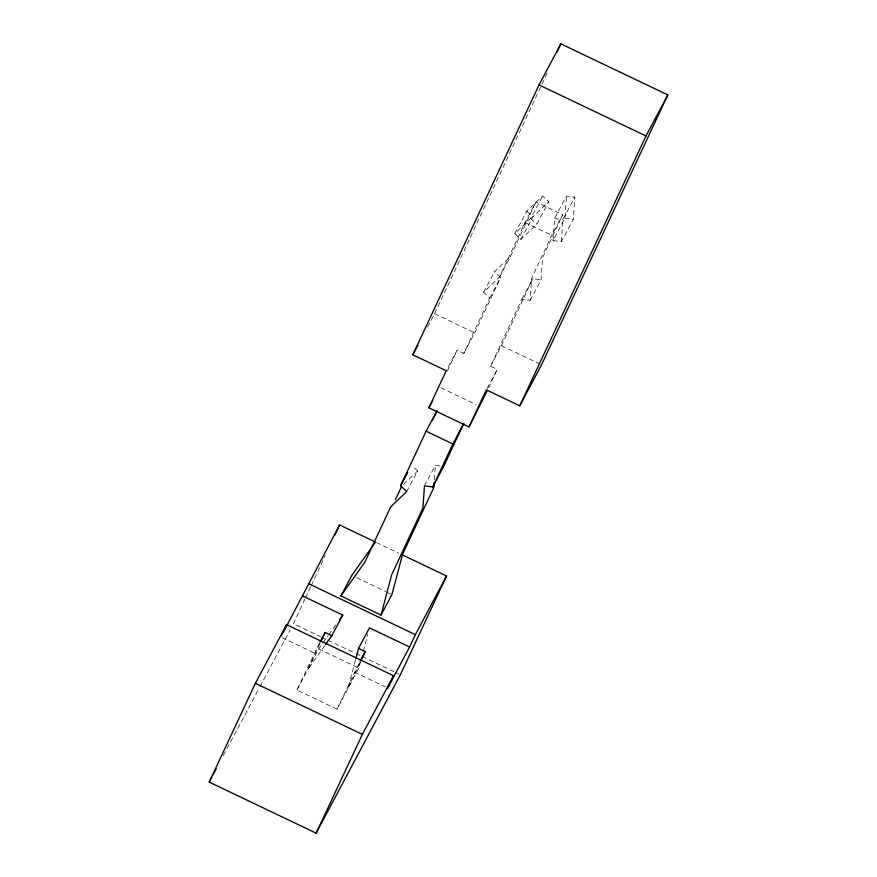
<?xml version="1.0" encoding="UTF-8"?>
<svg xmlns="http://www.w3.org/2000/svg" width="877" height="877" viewBox="0 0 877 877"><rect width="100%" height="100%" fill="white"/><g stroke="black" fill="none" stroke-linecap="round" stroke-linejoin="round"><path stroke-width="0.66" stroke-dasharray="4.38 3.29" d="M434.389 479.62L435.365 465.358L440.111 465.972M488.588 387.875L497.248 369.349L490.561 366.158L521.859 299.254L530.157 300.318L531.67 278.272L551.776 235.277L562.694 214.755L535.957 201.984L525.038 222.517L499.517 277.077L483.622 292.249L489.706 298.059L463.823 353.398L457.136 350.208L446.229 370.741M530.157 300.318L541.076 279.785L542.578 257.75L562.694 214.755M553.047 240.594L554.549 218.559L566.509 196.075L574.808 197.139L573.306 219.173L561.346 241.657L553.047 240.594L564.996 218.11L566.509 196.075M561.346 241.657L562.859 219.623L574.808 197.139M355.481 660.063L347.928 688.62L360.052 662.694M319.371 643.301L296.908 690.002L337.009 709.153L358.846 668.088L360.557 661.598M363.308 651.216L367.77 634.345M427.57 327.011L434.63 313.725L547.533 72.32M304.955 599.035L293.411 623.722L320.456 636.636M305.536 597.796L310.732 586.68M311.313 585.452L325.17 555.821M319.952 643.543L307.827 669.48L324.863 645.45M447.325 371.201L457.136 350.208M463.823 353.398L474.742 332.865L500.624 277.527L494.54 271.727L510.436 256.555L535.957 201.984M490.561 366.158L501.48 345.637L532.767 278.722L541.076 279.785M337.009 709.153L359.471 662.442M223.339 755.503L259.34 687.798M259.976 686.592L290.188 629.774M483.622 292.249L494.54 271.727M514.81 233.6L526.77 211.116L542.666 195.944L548.75 201.743L536.79 224.238L520.894 239.399L514.81 233.6L530.706 218.428L542.666 195.944M499.517 277.077L510.436 256.555M489.706 298.059L500.624 277.527M520.894 239.399L532.854 216.915L548.75 201.743M296.908 690.002L318.735 648.947L328.031 635.847M406.687 491.569L417.605 471.037L412.387 466.06M521.859 299.254L532.767 278.722M424.446 485.891L435.365 465.358M486.976 388.675L497.248 369.349M328.809 634.751L335.781 624.928M403.584 484.422L417.605 471.037M564.996 218.11L573.306 219.173M554.549 218.559L562.859 219.623M525.038 222.517L551.776 235.277M434.63 313.725L474.742 332.865M501.48 345.637L540.364 364.196M441.032 387.831L476.277 404.659M376.485 542.545L398.607 553.113M356.676 577.724L385.847 591.646M387.064 592.227L390.714 593.97M321.684 637.217L326.595 639.563M327.823 640.155L354.867 653.069M356.106 653.65L361.017 655.996M362.245 656.588L394.212 671.837M395.439 672.429L399.123 674.194M318.735 648.947L358.846 668.088M281.999 637.579L314.229 652.959M354.341 672.111L385.376 686.921M526.77 211.116L532.854 216.915M530.706 218.428L536.79 224.238"/><path stroke-width="1.32" d="M434.214 482.218L433.863 487.404L402.565 554.308L391.931 594.54L381.013 615.073L340.901 595.932L351.82 575.4L375.049 542.644M355.821 658.77L358.572 648.388L369.48 627.855L409.592 647.007L415.369 634.652L446.557 575.992L402.302 554.878M381.013 615.073L391.646 574.841L422.944 507.936L424.446 485.891L432.756 486.954L443.674 466.421L463.78 423.427L452.861 443.959L432.756 486.954M446.557 575.992L400.361 674.775L316.148 833.15L209.197 782.098L255.393 683.326L286.582 624.665L393.532 675.718L387.755 688.061L409.592 647.007M281.385 635.781L286.582 624.665M412.804 354.79L539.026 84.916L560.852 43.85L667.803 94.902L541.58 364.777L519.754 405.832L486.329 389.881L469.009 426.924L428.897 407.783L446.229 370.741L412.804 354.79L417.934 345.121M283.381 632.185L339.607 524.95L375.257 541.964M556.796 52.51L560.852 43.85M334.981 534.827L339.607 524.95M321.103 641.076L325.148 632.438L331.835 635.628L342.743 615.095L302.642 595.954M340.901 595.932L364.909 562.08L390.791 506.742L406.687 491.569L400.603 485.759L426.123 431.199L437.042 410.666L432.405 420.587M395.384 499.737L401.14 487.437M361.214 660.217L365.249 651.578L358.572 648.388M487.426 390.342L469.009 426.924M316.148 833.15L362.344 734.367L393.532 675.718M519.754 405.832L645.976 135.957L667.803 94.902M209.197 782.098L211.763 777.263M213.056 774.851L216.268 768.8M428.897 407.783L432.756 400.537M400.603 485.759L407.673 472.473M320.006 642.096L325.148 632.438M360.118 661.236L365.249 651.578M339.651 619.458L342.743 615.095M325.63 644.365L331.835 635.628M539.026 84.916L645.976 135.957M426.123 431.199L452.861 443.959M308.419 583.6L415.369 634.652M255.393 683.326L362.344 734.367"/></g></svg>
